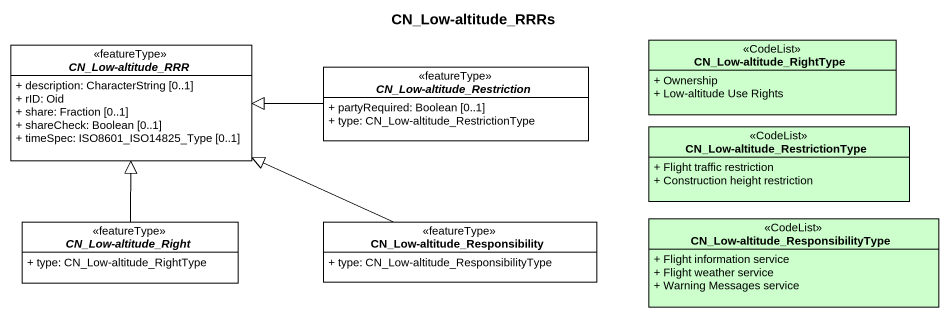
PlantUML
@startuml
title CN_Low-altitude_RRRs
hide circle
hide empty members
skinparam classAttributeIconSize 0
abstract class "CN_Low-altitude_RRR" as CN_Low_altitude_RRR <<featureType>> #FFFFFF {
  + description: CharacterString [0..1]
  + rID: Oid
  + share: Fraction [0..1]
  + shareCheck: Boolean [0..1]
  + timeSpec: ISO8601_ISO14825_Type [0..1]
}
abstract class "CN_Low-altitude_Restriction" as CN_Low_altitude_Restriction <<featureType>> #FFFFFF {
  + partyRequired: Boolean [0..1]
  + type: CN_Low-altitude_RestrictionType
}
class "CN_Low-altitude_RightType" as CN_Low_altitude_RightType <<CodeList>> #CCFFCC {
  + Ownership
  + Low-altitude Use Rights
}
class "CN_Low-altitude_RestrictionType" as CN_Low_altitude <<CodeList>> #CCFFCC {
  + Flight traffic restriction
  + Construction height restriction
}
abstract class "CN_Low-altitude_Right" as CN_Low_altitude_Right <<featureType>> #FFFFFF {
  + type: CN_Low-altitude_RightType
}
class "CN_Low-altitude_Responsibility" as CN_Low_altitude_2 <<featureType>> #FFFFFF {
  + type: CN_Low-altitude_ResponsibilityType
}
class "CN_Low-altitude_ResponsibilityType" as CN_Low_altitude_3 <<CodeList>> #CCFFCC {
  + Flight information service
  + Flight weather service
  + Warning Messages service
}
CN_Low_altitude_Restriction -left-|> CN_Low_altitude_RRR
CN_Low_altitude_Right -up-|> CN_Low_altitude_RRR
CN_Low_altitude_2 -left-|> CN_Low_altitude_RRR
@enduml
